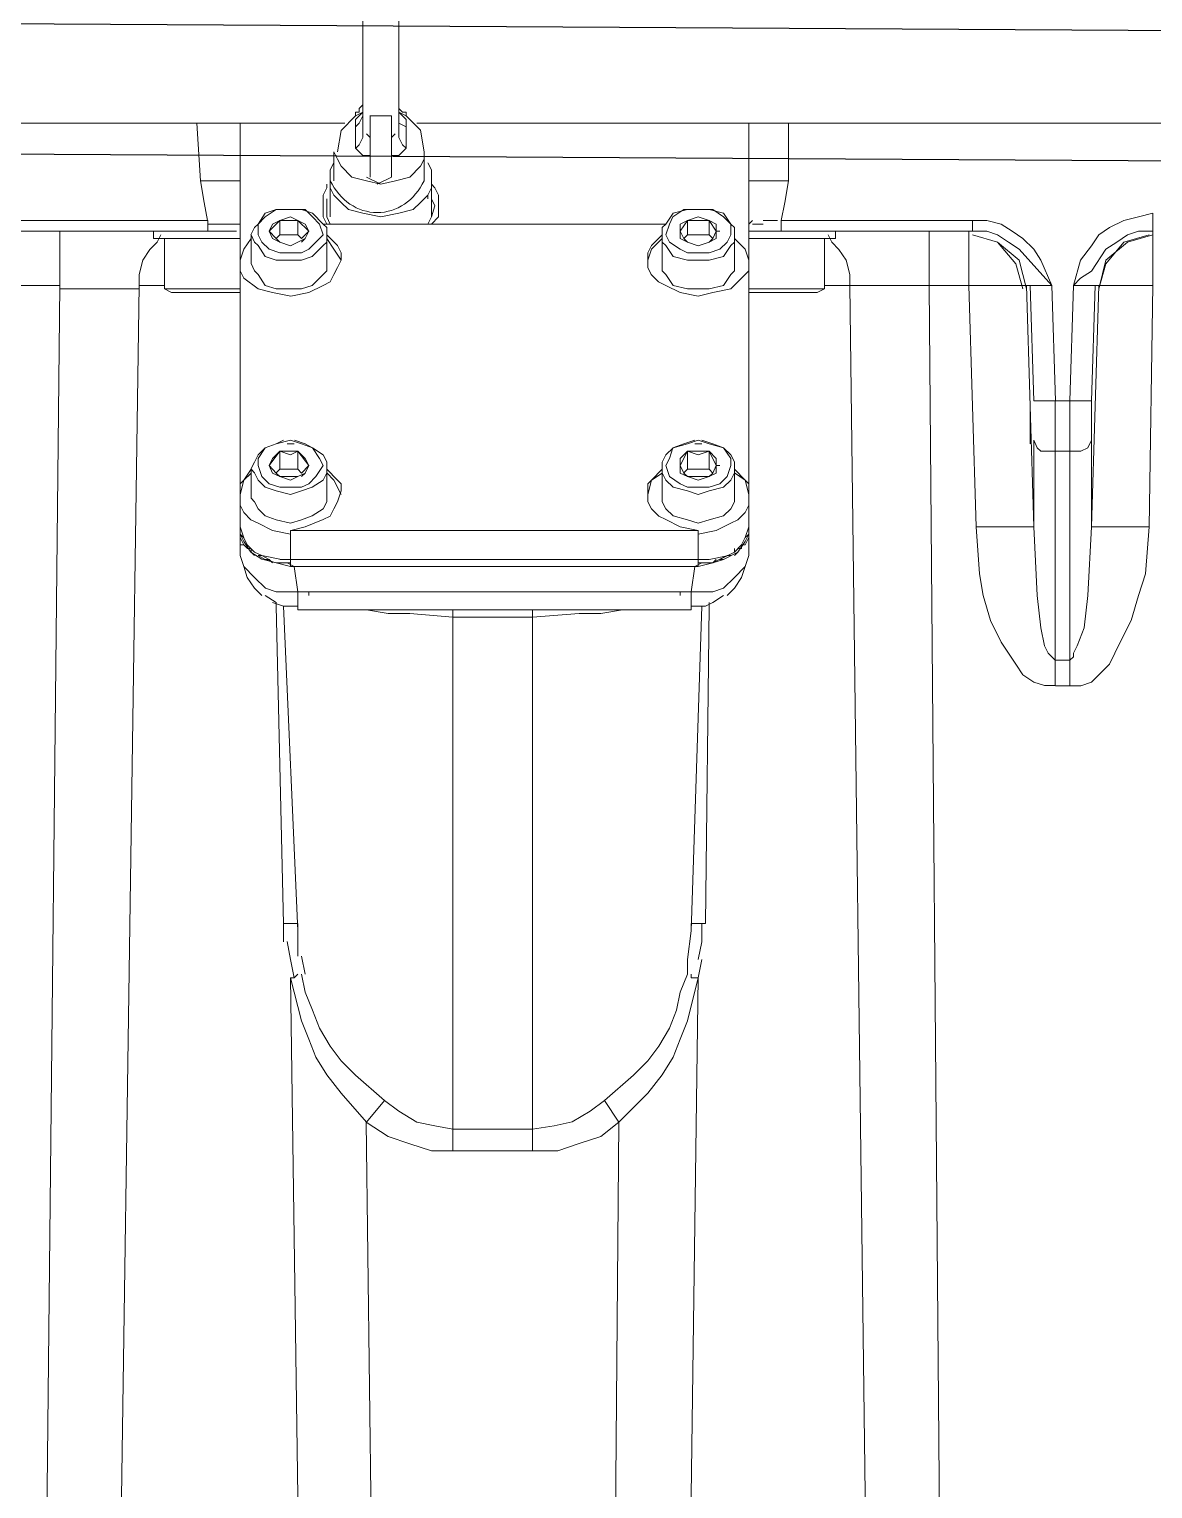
# Model space of a CAD drawing. Header units: inches. Extents: x 11 to 128, y 20 to 108.
# Drawn here: x 31.0419 to 31.2644, y 82.1195 to 82.4087 of the extents above; entities that cross this region are included whole.
import ezdxf

# ---------------------------------------------------------------- set-up
doc = ezdxf.new("R2010")
doc.units = ezdxf.units.IN
doc.header["$MEASUREMENT"] = 0
doc.layers.add('1', color=255, linetype='Continuous')
doc.layers.add('Dim', color=6, linetype='Continuous', lineweight=13)

# ---------------------------------------------------------------- blocks, each defined once
blk = doc.blocks.new('5')
at = {"layer": '1', "lineweight": 9}
for p, q in [((226.13024, -22.16889), (226.13024, -22.13714)), ((226.13659, -22.13714), (226.13659, -22.16889)), ((226.13024, -22.16191), (226.13024, -22.16254)), ((226.13024, -22.16254), (226.13024, -22.16317)), ((226.13659, -22.16254), (226.13659, -22.16191)), ((226.13659, -22.16317), (226.13659, -22.16254)), ((226.12897, -22.16507), (226.12643, -22.16764)), ((226.13024, -22.16445), (226.12897, -22.16506)), ((226.1296, -22.16446), (226.12897, -22.16446)), ((226.12897, -22.16446), (226.12897, -22.16507)), ((226.12897, -22.16572), (226.13024, -22.16446)), ((226.12897, -22.16507), (226.12897, -22.16507)), ((226.13024, -22.16317), (226.1296, -22.16381)), ((226.1296, -22.16381), (226.1296, -22.16446)), ((226.13024, -22.16507), (226.1296, -22.16638)), ((226.13024, -22.16445), (226.13024, -22.16445)), ((226.13024, -22.16445), (226.13024, -22.16445)), ((226.1315, -22.16507), (226.13342, -22.16507)), ((226.13151, -22.16507), (226.13151, -22.1759)), ((226.13342, -22.16507), (226.13532, -22.16507)), ((226.13532, -22.16507), (226.13532, -22.1759)), ((226.13659, -22.1638), (226.13659, -22.16317)), ((226.13724, -22.16446), (226.13659, -22.1638)), ((226.13659, -22.16445), (226.13659, -22.16445)), ((226.13659, -22.16445), (226.13659, -22.16445)), ((226.13659, -22.16445), (226.13787, -22.16572)), ((226.13659, -22.16445), (226.13659, -22.16445)), ((226.13659, -22.16446), (226.13786, -22.16507)), ((226.13659, -22.16507), (226.13659, -22.16638)), ((226.13786, -22.16446), (226.13724, -22.16446)), ((226.13786, -22.16507), (226.13786, -22.16446)), ((226.13786, -22.16507), (226.13786, -22.16507)), ((226.13787, -22.16508), (226.14041, -22.16763)), ((226.10103, -22.16637), (225.45897, -22.16637)), ((225.57644, -22.16637), (226.12707, -22.16637)), ((226.10167, -22.17651), (226.10103, -22.16637)), ((226.10801, -22.16637), (226.10864, -22.16637)), ((226.10864, -22.16637), (226.10864, -22.19048)), ((226.12643, -22.16764), (226.12579, -22.17141)), ((226.12897, -22.16701), (226.12897, -22.16572)), ((226.1296, -22.16638), (226.12897, -22.16701)), ((226.12897, -22.1708), (226.12897, -22.16701)), ((226.13659, -22.16638), (226.13787, -22.16701)), ((226.13786, -22.167), (226.13786, -22.1708)), ((226.13787, -22.16572), (226.13787, -22.167)), ((226.13977, -22.16637), (226.53352, -22.16637)), ((226.14041, -22.16763), (226.14104, -22.17142)), ((226.1982, -22.19049), (226.1982, -22.16637)), ((226.1982, -22.16637), (226.1982, -22.16637)), ((226.20519, -22.17651), (226.20519, -22.16637)), ((226.74309, -22.16637), (226.2052, -22.16637)), ((226.12897, -22.17081), (226.1296, -22.17017)), ((226.1296, -22.17017), (226.13024, -22.16889)), ((226.13024, -22.16889), (226.13024, -22.16889)), ((226.13087, -22.16825), (226.13152, -22.16888)), ((226.13532, -22.16889), (226.13596, -22.16825)), ((226.13659, -22.16889), (226.13659, -22.16889)), ((226.13659, -22.16889), (226.13724, -22.17017)), ((226.13724, -22.17017), (226.13786, -22.1708)), ((226.12579, -22.17271), (226.12516, -22.17142)), ((226.12516, -22.17142), (226.12516, -22.1765)), ((226.12643, -22.17397), (226.12579, -22.17271)), ((226.13024, -22.17208), (226.12897, -22.17079)), ((226.13151, -22.17208), (226.13024, -22.17208)), ((226.13659, -22.17209), (226.13532, -22.17209)), ((226.13786, -22.1708), (226.13659, -22.17209)), ((226.14104, -22.17271), (226.14041, -22.17397)), ((226.14104, -22.17142), (226.14104, -22.17651)), ((226.14104, -22.17142), (226.14104, -22.17271)), ((226.12516, -22.17335), (226.12451, -22.17461)), ((226.12451, -22.17461), (226.12451, -22.17651)), ((226.12833, -22.17589), (226.12643, -22.17397)), ((226.14041, -22.17397), (226.1385, -22.17589)), ((226.14167, -22.17334), (226.14232, -22.17461)), ((226.14232, -22.17461), (226.14232, -22.17651)), ((226.10863, -22.17651), (226.10167, -22.17651)), ((226.10167, -22.17651), (226.10231, -22.18034)), ((226.12326, -22.17906), (226.1239, -22.17778)), ((226.1239, -22.17778), (226.1239, -22.17714)), ((226.12451, -22.17651), (226.12451, -22.17777)), ((226.12451, -22.17777), (226.12516, -22.17906)), ((226.12452, -22.17651), (226.12452, -22.18287)), ((226.13087, -22.1765), (226.12833, -22.17589)), ((226.13087, -22.1759), (226.13342, -22.17714)), ((226.13341, -22.17713), (226.13087, -22.1765)), ((226.13278, -22.17714), (226.13532, -22.1759)), ((226.13597, -22.1765), (226.13341, -22.17713)), ((226.1385, -22.17589), (226.13597, -22.1765)), ((226.14167, -22.17906), (226.14231, -22.17777)), ((226.14231, -22.17777), (226.14231, -22.17651)), ((226.14232, -22.17651), (226.14232, -22.18287)), ((226.14232, -22.17714), (226.14294, -22.17777)), ((226.14294, -22.17777), (226.14359, -22.17906)), ((226.19821, -22.17651), (226.20519, -22.17651)), ((226.20456, -22.18034), (226.20519, -22.17651)), ((226.10231, -22.18034), (226.10292, -22.1835)), ((226.12326, -22.18096), (226.12326, -22.17906)), ((226.1239, -22.18095), (226.1239, -22.17969)), ((226.12516, -22.17906), (226.12643, -22.18034)), ((226.12643, -22.18034), (226.1277, -22.18159)), ((226.13913, -22.18159), (226.14042, -22.18034)), ((226.14042, -22.18034), (226.14167, -22.17906)), ((226.14168, -22.1797), (226.14168, -22.17906)), ((226.14232, -22.1797), (226.14294, -22.18096)), ((226.14359, -22.17906), (226.14359, -22.18096)), ((226.20392, -22.1835), (226.20456, -22.18034)), ((226.11308, -22.18223), (226.11183, -22.18415)), ((226.11308, -22.18287), (226.11183, -22.18415)), ((226.11499, -22.18158), (226.11308, -22.18223)), ((226.115, -22.18158), (226.11308, -22.18287)), ((226.11754, -22.18158), (226.11499, -22.18158)), ((226.11627, -22.18158), (226.115, -22.18158)), ((226.11564, -22.1835), (226.11754, -22.18287)), ((226.11753, -22.18158), (226.11691, -22.18158)), ((226.11818, -22.18158), (226.11753, -22.18158)), ((226.11944, -22.18159), (226.11754, -22.18159)), ((226.11754, -22.18287), (226.11881, -22.1835)), ((226.12008, -22.18158), (226.11819, -22.18158)), ((226.12136, -22.18224), (226.11944, -22.18159)), ((226.12136, -22.18287), (226.12008, -22.18158)), ((226.12326, -22.18414), (226.12136, -22.18224)), ((226.12261, -22.18415), (226.12136, -22.18287)), ((226.12326, -22.18286), (226.12326, -22.18096)), ((226.1239, -22.18414), (226.12326, -22.18286)), ((226.12389, -22.18286), (226.12389, -22.18096)), ((226.12452, -22.18414), (226.12389, -22.18286)), ((226.1277, -22.18159), (226.13024, -22.18224)), ((226.13024, -22.18224), (226.13341, -22.18287)), ((226.13341, -22.18287), (226.1366, -22.18224)), ((226.1366, -22.18224), (226.13913, -22.18159)), ((226.14231, -22.18287), (226.14169, -22.18413)), ((226.14294, -22.18095), (226.14231, -22.18287)), ((226.14359, -22.18286), (226.14232, -22.18414)), ((226.14359, -22.18096), (226.14359, -22.18286)), ((226.18486, -22.18223), (226.18359, -22.18415)), ((226.18485, -22.18287), (226.18422, -22.18415)), ((226.18678, -22.18158), (226.18485, -22.18287)), ((226.18738, -22.18158), (226.18486, -22.18223)), ((226.18868, -22.18158), (226.18678, -22.18158)), ((226.1893, -22.18158), (226.18738, -22.18158)), ((226.18739, -22.1835), (226.18931, -22.18287)), ((226.18929, -22.18158), (226.18868, -22.18158)), ((226.18994, -22.18158), (226.18929, -22.18158)), ((226.19122, -22.18159), (226.1893, -22.18159)), ((226.18931, -22.18287), (226.19123, -22.1835)), ((226.19185, -22.18158), (226.18993, -22.18158)), ((226.19374, -22.18224), (226.19122, -22.18159)), ((226.19375, -22.18287), (226.19185, -22.18158)), ((226.19502, -22.18414), (226.19374, -22.18224)), ((226.19502, -22.18415), (226.19375, -22.18287)), ((226.2668, -22.18287), (226.26424, -22.1835)), ((226.26933, -22.18224), (226.2668, -22.18287)), ((226.26933, -22.18541), (226.26933, -22.18225)), ((226.10801, -22.18541), (226.06863, -22.18541)), ((226.10293, -22.1835), (226.06864, -22.1835)), ((226.0769, -22.19494), (226.0769, -22.18541)), ((226.09341, -22.18541), (226.09276, -22.18541)), ((226.09341, -22.18541), (226.09341, -22.18667)), ((226.09341, -22.18541), (226.09341, -22.18541)), ((226.10548, -22.18414), (226.10292, -22.18414)), ((226.10293, -22.18541), (226.10293, -22.18351)), ((226.10801, -22.18414), (226.10549, -22.18414)), ((226.10864, -22.18414), (226.10801, -22.18414)), ((226.11118, -22.18476), (226.11055, -22.18603)), ((226.11183, -22.18415), (226.11118, -22.18476)), ((226.11183, -22.18415), (226.11183, -22.18603)), ((226.11373, -22.18541), (226.11565, -22.18351)), ((226.11436, -22.18414), (226.11373, -22.18541)), ((226.11373, -22.18541), (226.11373, -22.18541)), ((226.11373, -22.18541), (226.11373, -22.18541)), ((226.11436, -22.18667), (226.11373, -22.18541)), ((226.11373, -22.18541), (226.115, -22.18667)), ((226.11565, -22.18351), (226.11436, -22.18414)), ((226.11564, -22.1835), (226.11564, -22.1835)), ((226.11564, -22.1835), (226.11564, -22.18603)), ((226.11564, -22.1835), (226.11564, -22.1835)), ((226.11754, -22.1835), (226.11564, -22.1835)), ((226.11881, -22.1835), (226.11754, -22.1835)), ((226.11881, -22.1835), (226.12008, -22.18415)), ((226.12072, -22.18541), (226.11881, -22.18351)), ((226.11882, -22.1835), (226.11882, -22.1835)), ((226.11882, -22.1835), (226.11882, -22.1835)), ((226.11882, -22.1835), (226.11882, -22.18603)), ((226.12072, -22.18541), (226.11945, -22.18667)), ((226.12008, -22.18415), (226.12073, -22.18542)), ((226.12073, -22.18542), (226.12008, -22.18668)), ((226.12072, -22.18541), (226.12072, -22.18541)), ((226.12072, -22.18541), (226.12072, -22.18541)), ((226.12325, -22.18603), (226.12261, -22.18415)), ((226.12326, -22.18414), (226.18359, -22.18414)), ((226.1239, -22.18477), (226.12326, -22.18414)), ((226.1239, -22.18604), (226.1239, -22.18477)), ((226.18359, -22.18415), (226.18294, -22.18476)), ((226.18294, -22.18476), (226.18294, -22.18603)), ((226.18422, -22.18415), (226.18359, -22.18603)), ((226.18612, -22.18541), (226.18739, -22.18351)), ((226.18739, -22.18351), (226.18612, -22.18414)), ((226.18612, -22.18414), (226.18612, -22.18541)), ((226.18612, -22.18541), (226.18612, -22.18541)), ((226.18612, -22.18541), (226.18612, -22.18541)), ((226.18612, -22.18667), (226.18612, -22.18541)), ((226.18612, -22.18541), (226.18679, -22.18667)), ((226.18739, -22.1835), (226.18739, -22.1835)), ((226.18739, -22.1835), (226.18739, -22.1835)), ((226.18739, -22.1835), (226.18739, -22.18603)), ((226.18931, -22.1835), (226.18739, -22.1835)), ((226.19123, -22.1835), (226.18931, -22.1835)), ((226.19122, -22.1835), (226.19122, -22.1835)), ((226.19122, -22.1835), (226.19122, -22.1835)), ((226.19122, -22.1835), (226.19122, -22.18603)), ((226.19122, -22.18351), (226.19248, -22.18541)), ((226.19123, -22.1835), (226.19248, -22.18415)), ((226.19247, -22.18541), (226.19185, -22.18667)), ((226.19311, -22.18541), (226.19247, -22.18541)), ((226.19248, -22.18415), (226.19248, -22.18542)), ((226.19248, -22.18541), (226.19312, -22.18541)), ((226.19248, -22.18542), (226.19248, -22.18668)), ((226.19566, -22.18477), (226.19502, -22.18414)), ((226.19502, -22.18603), (226.19502, -22.18415)), ((226.19566, -22.18604), (226.19566, -22.18477)), ((226.19883, -22.1835), (226.1982, -22.18414)), ((226.1982, -22.18541), (226.23757, -22.18541)), ((226.20073, -22.18414), (226.19883, -22.18414)), ((226.20328, -22.1835), (226.20072, -22.1835)), ((226.20392, -22.1854), (226.20392, -22.1835)), ((226.20392, -22.1835), (226.23694, -22.1835)), ((226.21407, -22.18541), (226.21344, -22.18541)), ((226.21345, -22.18667), (226.21345, -22.18541)), ((226.21345, -22.18541), (226.21345, -22.18541)), ((226.22995, -22.18541), (226.22995, -22.19494)), ((226.23694, -22.1835), (226.23757, -22.1835)), ((226.23694, -22.18541), (226.23694, -22.19494)), ((226.24013, -22.1835), (226.23757, -22.1835)), ((226.23757, -22.1835), (226.23757, -22.1854)), ((226.23757, -22.18541), (226.24013, -22.18541)), ((226.24266, -22.18414), (226.24013, -22.1835)), ((226.24013, -22.18541), (226.24201, -22.18604)), ((226.24457, -22.1854), (226.24266, -22.18414)), ((226.24647, -22.18667), (226.24457, -22.1854)), ((226.2617, -22.18477), (226.2598, -22.18603)), ((226.26424, -22.1835), (226.2617, -22.18477)), ((226.2668, -22.18541), (226.26489, -22.18604)), ((226.26933, -22.18541), (226.2668, -22.18541)), ((226.26933, -22.19494), (226.26933, -22.18541)), ((226.09405, -22.18732), (226.09276, -22.18859)), ((226.09341, -22.18667), (226.10865, -22.18667)), ((226.09468, -22.18604), (226.09405, -22.18732)), ((226.09531, -22.19557), (226.09531, -22.18667)), ((226.09531, -22.18667), (226.09531, -22.19557)), ((226.10928, -22.18858), (226.11056, -22.18667)), ((226.11056, -22.19111), (226.11056, -22.18603)), ((226.11056, -22.18604), (226.11118, -22.18732)), ((226.11118, -22.18732), (226.11183, -22.18793)), ((226.11183, -22.18603), (226.11246, -22.18731)), ((226.11183, -22.18793), (226.11308, -22.18987)), ((226.11246, -22.18731), (226.11373, -22.18858)), ((226.11565, -22.18731), (226.11436, -22.18667)), ((226.11564, -22.18604), (226.11499, -22.18667)), ((226.115, -22.18667), (226.11565, -22.18731)), ((226.11564, -22.18731), (226.11564, -22.18731)), ((226.11564, -22.18731), (226.11564, -22.18731)), ((226.11754, -22.18795), (226.11564, -22.18731)), ((226.11564, -22.18731), (226.11754, -22.18795)), ((226.11882, -22.18604), (226.11565, -22.18604)), ((226.11881, -22.18731), (226.11754, -22.18795)), ((226.11754, -22.18795), (226.11881, -22.18731)), ((226.12008, -22.18668), (226.11881, -22.18731)), ((226.11945, -22.18667), (226.11882, -22.18604)), ((226.11882, -22.18731), (226.11882, -22.18731)), ((226.11882, -22.18731), (226.11882, -22.18731)), ((226.11945, -22.18731), (226.12009, -22.18668)), ((226.12073, -22.18858), (226.12198, -22.18731)), ((226.12135, -22.18987), (226.12327, -22.18793)), ((226.12198, -22.18731), (226.12325, -22.18603)), ((226.12327, -22.18793), (226.12389, -22.18732)), ((226.12389, -22.18732), (226.12389, -22.18603)), ((226.1239, -22.19111), (226.1239, -22.18603)), ((226.1258, -22.18793), (226.1239, -22.18604)), ((226.1239, -22.18667), (226.12516, -22.18858)), ((226.12642, -22.1892), (226.1258, -22.18793)), ((226.18042, -22.1892), (226.18105, -22.18793)), ((226.18105, -22.18793), (226.18294, -22.18603)), ((226.18295, -22.18667), (226.18105, -22.18857)), ((226.18295, -22.19111), (226.18295, -22.18603)), ((226.18295, -22.18604), (226.18295, -22.18732)), ((226.18295, -22.18732), (226.18359, -22.18793)), ((226.18359, -22.18603), (226.18422, -22.18731)), ((226.18359, -22.18793), (226.18486, -22.18987)), ((226.18422, -22.18731), (226.18612, -22.18858)), ((226.18739, -22.18731), (226.18612, -22.18667)), ((226.18678, -22.18667), (226.18739, -22.18731)), ((226.18739, -22.18604), (226.18679, -22.18667)), ((226.19122, -22.18604), (226.18738, -22.18604)), ((226.18739, -22.18731), (226.18739, -22.18731)), ((226.18739, -22.18731), (226.18739, -22.18731)), ((226.18931, -22.18795), (226.18739, -22.18731)), ((226.18739, -22.18731), (226.18931, -22.18795)), ((226.19123, -22.18731), (226.18931, -22.18795)), ((226.18931, -22.18795), (226.19123, -22.18731)), ((226.19185, -22.18667), (226.19122, -22.18604)), ((226.19122, -22.18731), (226.19184, -22.18668)), ((226.19122, -22.18731), (226.19122, -22.18731)), ((226.19122, -22.18731), (226.19122, -22.18731)), ((226.19248, -22.18668), (226.19123, -22.18731)), ((226.19312, -22.18858), (226.19439, -22.18731)), ((226.19376, -22.18987), (226.19503, -22.18793)), ((226.19439, -22.18731), (226.19502, -22.18603)), ((226.19503, -22.18793), (226.19566, -22.18732)), ((226.19566, -22.18603), (226.19566, -22.19111)), ((226.19566, -22.18732), (226.19566, -22.18603)), ((226.19566, -22.18667), (226.19756, -22.18857)), ((226.1982, -22.18667), (226.21346, -22.18667)), ((226.21153, -22.19557), (226.21153, -22.18667)), ((226.21153, -22.18667), (226.21153, -22.19557)), ((226.21216, -22.18604), (226.21281, -22.18732)), ((226.21281, -22.18732), (226.21408, -22.18859)), ((226.24201, -22.18731), (226.23757, -22.18604)), ((226.23757, -22.18604), (226.24201, -22.18731)), ((226.24201, -22.18604), (226.24391, -22.18731)), ((226.2452, -22.19112), (226.24201, -22.18731)), ((226.24201, -22.18731), (226.24582, -22.19049)), ((226.24391, -22.18731), (226.24582, -22.18857)), ((226.24837, -22.18858), (226.24647, -22.18667)), ((226.25853, -22.18795), (226.25663, -22.19048)), ((226.2598, -22.18603), (226.25853, -22.18795)), ((226.26297, -22.18731), (226.26107, -22.18857)), ((226.26424, -22.18732), (226.26107, -22.19112)), ((226.26489, -22.18732), (226.26107, -22.19048)), ((226.26489, -22.18604), (226.26297, -22.18731)), ((226.26868, -22.18604), (226.26424, -22.18732)), ((226.26933, -22.18604), (226.26489, -22.18732)), ((226.09151, -22.19048), (226.09086, -22.19303)), ((226.09276, -22.18859), (226.09151, -22.19048)), ((226.10864, -22.19048), (226.10928, -22.18858)), ((226.10864, -22.19048), (226.10864, -22.19111)), ((226.10864, -22.19048), (226.10864, -22.19048)), ((226.10864, -22.23682), (226.10864, -22.19049)), ((226.10865, -22.1924), (226.10865, -22.19048)), ((226.11308, -22.18987), (226.115, -22.19048)), ((226.11373, -22.18858), (226.11564, -22.18921)), ((226.115, -22.19048), (226.11754, -22.19048)), ((226.11564, -22.18921), (226.11754, -22.18921)), ((226.11754, -22.18921), (226.11944, -22.18921)), ((226.11754, -22.19048), (226.11945, -22.19048)), ((226.11944, -22.18921), (226.12073, -22.18858)), ((226.11945, -22.19048), (226.12135, -22.18987)), ((226.12516, -22.18858), (226.12643, -22.19048)), ((226.12643, -22.19048), (226.12578, -22.19177)), ((226.12642, -22.19048), (226.12642, -22.1892)), ((226.12643, -22.19048), (226.12643, -22.19048)), ((226.18105, -22.18857), (226.18042, -22.19049)), ((226.18042, -22.19048), (226.18042, -22.1892)), ((226.18042, -22.19048), (226.18042, -22.19048)), ((226.18042, -22.19177), (226.18042, -22.19048)), ((226.18486, -22.18987), (226.18739, -22.19048)), ((226.18612, -22.18858), (226.18739, -22.18921)), ((226.18739, -22.18921), (226.18931, -22.18921)), ((226.18739, -22.19048), (226.1893, -22.19048)), ((226.1893, -22.19048), (226.19122, -22.19048)), ((226.18931, -22.18921), (226.19122, -22.18921)), ((226.19122, -22.18921), (226.19312, -22.18858)), ((226.19122, -22.19048), (226.19376, -22.18987)), ((226.19756, -22.18857), (226.1982, -22.19049)), ((226.1982, -22.19048), (226.1982, -22.19048)), ((226.1982, -22.19111), (226.1982, -22.19048)), ((226.1982, -22.19048), (226.1982, -22.1924)), ((226.1982, -22.23682), (226.1982, -22.19049)), ((226.21408, -22.18859), (226.21535, -22.19048)), ((226.21535, -22.19048), (226.21599, -22.19303)), ((226.24582, -22.18857), (226.25155, -22.19494)), ((226.24582, -22.19049), (226.24709, -22.19557)), ((226.24964, -22.19048), (226.24837, -22.18858)), ((226.25155, -22.19493), (226.24964, -22.19048)), ((226.25663, -22.19048), (226.25534, -22.19495)), ((226.26107, -22.18857), (226.25853, -22.19241)), ((226.26107, -22.19048), (226.2598, -22.19556)), ((226.09086, -22.19303), (226.09086, -22.19493)), ((226.10927, -22.19367), (226.10865, -22.1924)), ((226.11118, -22.1924), (226.11056, -22.19111)), ((226.11183, -22.19303), (226.11118, -22.1924)), ((226.11308, -22.19495), (226.11183, -22.19303)), ((226.12325, -22.19303), (226.12135, -22.19495)), ((226.1239, -22.1924), (226.12325, -22.19303)), ((226.1239, -22.19111), (226.1239, -22.1924)), ((226.12516, -22.19303), (226.12451, -22.1943)), ((226.12578, -22.19177), (226.12516, -22.19303)), ((226.18104, -22.19303), (226.18042, -22.19177)), ((226.18233, -22.1943), (226.18104, -22.19303)), ((226.18295, -22.1924), (226.18295, -22.19111)), ((226.18359, -22.19303), (226.18295, -22.1924)), ((226.18486, -22.19495), (226.18359, -22.19303)), ((226.19502, -22.19303), (226.19374, -22.19495)), ((226.19566, -22.1924), (226.19502, -22.19303)), ((226.19566, -22.19111), (226.19566, -22.1924)), ((226.1982, -22.1924), (226.19693, -22.19367)), ((226.21599, -22.19303), (226.21599, -22.19493)), ((226.24647, -22.19557), (226.2452, -22.19112)), ((226.25853, -22.19241), (226.25663, -22.19367)), ((226.26107, -22.19112), (226.2598, -22.19556)), ((226.06928, -22.19494), (226.07691, -22.19494)), ((226.07372, -22.49781), (226.07689, -22.19493)), ((226.09086, -22.19557), (226.07689, -22.19557)), ((226.08642, -22.49782), (226.09086, -22.19493)), ((226.09531, -22.19494), (226.09087, -22.19494)), ((226.10864, -22.19557), (226.0953, -22.19557)), ((226.09658, -22.19619), (226.09531, -22.19556)), ((226.11183, -22.19556), (226.10927, -22.19367)), ((226.11436, -22.19619), (226.11183, -22.19556)), ((226.115, -22.19556), (226.11308, -22.19495)), ((226.11754, -22.19556), (226.115, -22.19556)), ((226.11944, -22.19556), (226.11754, -22.19556)), ((226.12135, -22.19495), (226.11944, -22.19556)), ((226.12326, -22.19493), (226.12072, -22.19619)), ((226.12451, -22.1943), (226.12326, -22.19493)), ((226.1836, -22.19493), (226.18233, -22.1943)), ((226.18613, -22.19619), (226.1836, -22.19493)), ((226.18739, -22.19556), (226.18486, -22.19495)), ((226.1893, -22.19556), (226.18739, -22.19556)), ((226.19122, -22.19556), (226.1893, -22.19556)), ((226.19374, -22.19495), (226.19122, -22.19556)), ((226.19503, -22.19556), (226.19184, -22.19619)), ((226.19693, -22.19367), (226.19503, -22.19556)), ((226.21153, -22.19557), (226.19819, -22.19557)), ((226.21154, -22.19556), (226.21026, -22.19619)), ((226.21599, -22.19494), (226.21153, -22.19494)), ((226.22995, -22.19494), (226.21598, -22.19494)), ((226.2198, -22.49782), (226.21599, -22.19494)), ((226.23249, -22.49782), (226.22995, -22.19494)), ((226.23694, -22.19494), (226.22996, -22.19494)), ((226.2471, -22.19494), (226.23694, -22.19494)), ((226.23822, -22.23746), (226.23695, -22.19494)), ((226.24773, -22.19494), (226.2471, -22.19494)), ((226.24837, -22.23746), (226.2471, -22.19494)), ((226.24837, -22.21526), (226.24773, -22.19494)), ((226.24773, -22.19494), (226.24773, -22.19494)), ((226.24773, -22.19494), (226.24837, -22.19494)), ((226.24837, -22.19494), (226.24964, -22.19494)), ((226.24964, -22.19494), (226.25156, -22.19494)), ((226.25155, -22.19494), (226.25218, -22.21526)), ((226.25535, -22.19494), (226.25472, -22.21526)), ((226.25663, -22.19367), (226.25534, -22.19494)), ((226.25535, -22.19494), (226.25726, -22.19494)), ((226.25726, -22.19494), (226.25791, -22.19494)), ((226.25791, -22.19494), (226.25853, -22.19494)), ((226.25853, -22.23746), (226.2598, -22.19494)), ((226.25853, -22.21526), (226.25916, -22.19494)), ((226.25853, -22.19494), (226.25916, -22.19494)), ((226.2598, -22.19494), (226.25916, -22.19494)), ((226.2598, -22.19494), (226.26933, -22.19494)), ((226.26933, -22.19494), (226.26868, -22.23746)), ((226.10864, -22.19619), (226.09659, -22.19619)), ((226.11755, -22.19683), (226.11436, -22.19619)), ((226.12072, -22.19619), (226.11755, -22.19683)), ((226.1893, -22.19683), (226.18613, -22.19619)), ((226.19184, -22.19619), (226.1893, -22.19683)), ((226.21026, -22.19619), (226.19819, -22.19619)), ((226.24773, -22.22284), (226.24773, -22.21526)), ((226.25217, -22.21526), (226.24838, -22.21526)), ((226.25217, -22.22478), (226.25217, -22.21525)), ((226.25472, -22.21526), (226.25218, -22.21526)), ((226.25853, -22.21526), (226.25472, -22.21526)), ((226.25472, -22.21526), (226.25472, -22.22479)), ((226.25853, -22.22285), (226.25853, -22.21526)), ((226.11308, -22.22351), (226.11183, -22.22478)), ((226.11308, -22.22351), (226.11183, -22.22539)), ((226.11499, -22.22284), (226.11308, -22.22351)), ((226.115, -22.22284), (226.11308, -22.22351)), ((226.11373, -22.22667), (226.11565, -22.22414)), ((226.11565, -22.22414), (226.11436, -22.22539)), ((226.11754, -22.22221), (226.11499, -22.22284)), ((226.11627, -22.22221), (226.115, -22.22284)), ((226.11564, -22.22414), (226.11564, -22.22414)), ((226.11564, -22.22414), (226.11564, -22.22728)), ((226.11564, -22.22414), (226.11564, -22.22414)), ((226.11564, -22.22414), (226.11754, -22.22414)), ((226.11754, -22.22477), (226.11564, -22.22414)), ((226.11753, -22.22284), (226.11691, -22.22284)), ((226.11818, -22.22284), (226.11753, -22.22284)), ((226.11944, -22.22284), (226.11754, -22.22221)), ((226.11754, -22.22414), (226.11881, -22.22414)), ((226.11881, -22.22414), (226.11754, -22.22477)), ((226.12008, -22.22284), (226.11819, -22.22221)), ((226.11881, -22.22414), (226.12008, -22.22541)), ((226.12072, -22.22667), (226.11881, -22.22414)), ((226.11882, -22.22414), (226.11882, -22.22414)), ((226.11882, -22.22414), (226.11882, -22.22414)), ((226.11882, -22.22414), (226.11882, -22.22728)), ((226.12136, -22.22352), (226.11944, -22.22284)), ((226.12136, -22.22351), (226.12008, -22.22284)), ((226.12261, -22.22539), (226.12136, -22.22351)), ((226.12326, -22.22478), (226.12136, -22.22352)), ((226.18486, -22.22351), (226.18359, -22.22478)), ((226.18485, -22.22351), (226.18422, -22.22539)), ((226.18678, -22.22284), (226.18485, -22.22351)), ((226.18738, -22.22284), (226.18486, -22.22351)), ((226.18612, -22.22667), (226.18739, -22.22414)), ((226.18739, -22.22414), (226.18612, -22.22539)), ((226.18868, -22.22221), (226.18678, -22.22284)), ((226.1893, -22.22221), (226.18738, -22.22284)), ((226.18739, -22.22414), (226.18739, -22.22414)), ((226.18739, -22.22414), (226.18739, -22.22728)), ((226.18739, -22.22414), (226.18739, -22.22414)), ((226.18739, -22.22414), (226.18931, -22.22414)), ((226.18931, -22.22477), (226.18739, -22.22414)), ((226.18929, -22.22284), (226.18868, -22.22284)), ((226.18994, -22.22284), (226.18929, -22.22284)), ((226.19122, -22.22284), (226.1893, -22.22221)), ((226.18931, -22.22414), (226.19123, -22.22414)), ((226.19123, -22.22414), (226.18931, -22.22477)), ((226.19185, -22.22284), (226.18993, -22.22221)), ((226.19374, -22.22352), (226.19122, -22.22284)), ((226.19122, -22.22414), (226.19122, -22.22414)), ((226.19122, -22.22414), (226.19122, -22.22414)), ((226.19122, -22.22414), (226.19122, -22.22728)), ((226.19122, -22.22414), (226.19248, -22.22667)), ((226.19123, -22.22414), (226.19248, -22.22541)), ((226.19375, -22.22351), (226.19185, -22.22284)), ((226.19502, -22.22478), (226.19374, -22.22352)), ((226.19502, -22.22539), (226.19375, -22.22351)), ((226.24837, -22.22221), (226.24837, -22.23747)), ((226.249, -22.22353), (226.24838, -22.2222)), ((226.24963, -22.22414), (226.249, -22.22353)), ((226.25217, -22.22414), (226.24963, -22.22414)), ((226.25217, -22.26542), (226.25217, -22.22414)), ((226.25218, -22.22414), (226.25472, -22.22414)), ((226.25472, -22.22414), (226.25472, -22.26542)), ((226.25472, -22.22414), (226.25664, -22.22414)), ((226.25664, -22.22414), (226.25791, -22.22353)), ((226.25791, -22.22353), (226.25853, -22.2222)), ((226.25853, -22.23746), (226.25853, -22.2222)), ((226.11118, -22.22604), (226.11055, -22.22729)), ((226.11183, -22.22478), (226.11118, -22.22604)), ((226.11183, -22.22539), (226.11183, -22.22667)), ((226.11183, -22.22667), (226.11246, -22.22859)), ((226.11436, -22.22539), (226.11373, -22.22667)), ((226.11373, -22.22667), (226.11373, -22.22667)), ((226.11373, -22.22667), (226.11373, -22.22667)), ((226.11436, -22.22798), (226.11373, -22.22667)), ((226.11373, -22.22667), (226.115, -22.22798)), ((226.12072, -22.22666), (226.11945, -22.22797)), ((226.12008, -22.22541), (226.12073, -22.22667)), ((226.12073, -22.22667), (226.12008, -22.22798)), ((226.12072, -22.22667), (226.12072, -22.22667)), ((226.12072, -22.22667), (226.12072, -22.22667)), ((226.12198, -22.22859), (226.12325, -22.22667)), ((226.12325, -22.22667), (226.12261, -22.22539)), ((226.1239, -22.22603), (226.12326, -22.22478)), ((226.1239, -22.22729), (226.1239, -22.22603)), ((226.18359, -22.22478), (226.18294, -22.22604)), ((226.18294, -22.22604), (226.18294, -22.22729)), ((226.18422, -22.22539), (226.18359, -22.22667)), ((226.18359, -22.22667), (226.18422, -22.22859)), ((226.18612, -22.22539), (226.18612, -22.22667)), ((226.18612, -22.22667), (226.18612, -22.22667)), ((226.18612, -22.22667), (226.18612, -22.22667)), ((226.18612, -22.22798), (226.18612, -22.22667)), ((226.18612, -22.22667), (226.18679, -22.22798)), ((226.19247, -22.22666), (226.19185, -22.22797)), ((226.19311, -22.22667), (226.19247, -22.22667)), ((226.19248, -22.22541), (226.19248, -22.22667)), ((226.19248, -22.22667), (226.19312, -22.22667)), ((226.19248, -22.22667), (226.19248, -22.22798)), ((226.19439, -22.22859), (226.19502, -22.22667)), ((226.19566, -22.22603), (226.19502, -22.22478)), ((226.19502, -22.22667), (226.19502, -22.22539)), ((226.19566, -22.22729), (226.19566, -22.22603)), ((226.10864, -22.22986), (226.10928, -22.22922)), ((226.10928, -22.22924), (226.10864, -22.23174)), ((226.10928, -22.22922), (226.11056, -22.22728)), ((226.11056, -22.22797), (226.10928, -22.22924)), ((226.11056, -22.2324), (226.11056, -22.22729)), ((226.11056, -22.22729), (226.11118, -22.22796)), ((226.11118, -22.22796), (226.11183, -22.22923)), ((226.11183, -22.22923), (226.11308, -22.23047)), ((226.11246, -22.22859), (226.11373, -22.22986)), ((226.11565, -22.22859), (226.11436, -22.22798)), ((226.11564, -22.22729), (226.11499, -22.22796)), ((226.115, -22.22797), (226.11565, -22.22858)), ((226.11564, -22.22859), (226.11564, -22.22859)), ((226.11564, -22.22859), (226.11564, -22.22859)), ((226.11754, -22.22922), (226.11564, -22.22859)), ((226.11564, -22.22859), (226.11754, -22.22859)), ((226.11882, -22.22729), (226.11565, -22.22729)), ((226.11881, -22.22859), (226.11754, -22.22922)), ((226.11754, -22.22859), (226.11881, -22.22859)), ((226.12008, -22.22798), (226.11881, -22.22859)), ((226.11945, -22.22797), (226.11882, -22.2273)), ((226.11882, -22.22859), (226.11882, -22.22859)), ((226.11882, -22.22859), (226.11882, -22.22859)), ((226.11945, -22.22859), (226.12009, -22.22798)), ((226.12073, -22.22986), (226.12198, -22.22859)), ((226.12135, -22.23047), (226.12327, -22.22923)), ((226.12327, -22.22923), (226.12389, -22.22796)), ((226.12389, -22.22796), (226.12389, -22.22729)), ((226.1239, -22.2324), (226.1239, -22.22729)), ((226.1258, -22.22923), (226.1239, -22.22729)), ((226.12516, -22.22923), (226.1239, -22.22796)), ((226.12643, -22.23174), (226.12516, -22.22923)), ((226.12642, -22.22986), (226.1258, -22.22923)), ((226.18042, -22.22986), (226.18105, -22.22922)), ((226.18105, -22.22924), (226.18042, -22.23174)), ((226.18105, -22.22922), (226.18294, -22.22728)), ((226.18295, -22.22797), (226.18105, -22.22924)), ((226.18295, -22.2324), (226.18295, -22.22729)), ((226.18295, -22.22729), (226.18295, -22.22796)), ((226.18295, -22.22796), (226.18359, -22.22923)), ((226.18359, -22.22923), (226.18486, -22.23047)), ((226.18422, -22.22859), (226.18612, -22.22986)), ((226.18739, -22.22859), (226.18612, -22.22798)), ((226.18678, -22.22797), (226.18739, -22.22858)), ((226.18739, -22.22729), (226.18679, -22.22796)), ((226.19122, -22.22729), (226.18738, -22.22729)), ((226.18739, -22.22859), (226.18739, -22.22859)), ((226.18739, -22.22859), (226.18739, -22.22859)), ((226.18931, -22.22922), (226.18739, -22.22859)), ((226.18739, -22.22859), (226.18931, -22.22859)), ((226.19123, -22.22859), (226.18931, -22.22922)), ((226.18931, -22.22859), (226.19123, -22.22859)), ((226.19185, -22.22797), (226.19122, -22.2273)), ((226.19122, -22.22859), (226.19184, -22.22798)), ((226.19122, -22.22859), (226.19122, -22.22859)), ((226.19122, -22.22859), (226.19122, -22.22859)), ((226.19248, -22.22798), (226.19123, -22.22859)), ((226.19312, -22.22986), (226.19439, -22.22859)), ((226.19376, -22.23047), (226.19503, -22.22923)), ((226.19503, -22.22923), (226.19566, -22.22796)), ((226.19566, -22.22729), (226.19566, -22.2324)), ((226.19756, -22.22923), (226.19566, -22.22729)), ((226.19566, -22.22796), (226.19566, -22.22729)), ((226.19755, -22.22923), (226.19566, -22.22796)), ((226.1982, -22.23174), (226.19755, -22.22923)), ((226.1982, -22.22986), (226.19756, -22.22923)), ((226.10864, -22.23112), (226.10864, -22.22986)), ((226.10864, -22.23174), (226.10864, -22.23239)), ((226.11308, -22.23047), (226.115, -22.23113)), ((226.11373, -22.22986), (226.11564, -22.23049)), ((226.115, -22.23113), (226.11754, -22.23174)), ((226.11564, -22.23049), (226.11754, -22.23049)), ((226.11754, -22.23049), (226.11944, -22.23049)), ((226.11754, -22.23174), (226.11945, -22.23113)), ((226.11944, -22.23049), (226.12073, -22.22986)), ((226.11945, -22.23113), (226.12135, -22.23047)), ((226.12643, -22.23112), (226.12578, -22.23304)), ((226.12642, -22.23113), (226.12642, -22.22986)), ((226.12643, -22.23174), (226.12643, -22.23174)), ((226.18042, -22.23112), (226.18042, -22.22986)), ((226.18042, -22.23304), (226.18042, -22.23112)), ((226.18042, -22.23174), (226.18042, -22.23174)), ((226.18486, -22.23047), (226.18739, -22.23113)), ((226.18612, -22.22986), (226.18739, -22.23049)), ((226.18739, -22.23049), (226.18931, -22.23049)), ((226.18739, -22.23113), (226.1893, -22.23174)), ((226.1893, -22.23174), (226.19122, -22.23113)), ((226.18931, -22.23049), (226.19122, -22.23049)), ((226.19122, -22.23049), (226.19312, -22.22986)), ((226.19122, -22.23113), (226.19376, -22.23047)), ((226.1982, -22.23113), (226.1982, -22.22986)), ((226.1982, -22.23174), (226.1982, -22.2324)), ((226.10864, -22.23366), (226.10864, -22.23239)), ((226.10928, -22.23492), (226.10864, -22.23366)), ((226.11118, -22.23303), (226.11056, -22.2324)), ((226.11183, -22.23429), (226.11118, -22.23303)), ((226.11308, -22.23554), (226.11183, -22.23429)), ((226.12325, -22.23429), (226.12135, -22.23554)), ((226.1239, -22.23303), (226.12325, -22.23429)), ((226.1239, -22.2324), (226.1239, -22.23303)), ((226.12516, -22.23428), (226.12451, -22.23555)), ((226.12578, -22.23304), (226.12516, -22.23428)), ((226.18105, -22.23428), (226.18042, -22.23304)), ((226.18234, -22.23555), (226.18105, -22.23428)), ((226.18295, -22.23303), (226.18295, -22.2324)), ((226.18359, -22.23429), (226.18295, -22.23303)), ((226.18486, -22.23554), (226.18359, -22.23429)), ((226.19502, -22.23429), (226.19374, -22.23554)), ((226.19566, -22.23303), (226.19502, -22.23429)), ((226.19566, -22.2324), (226.19566, -22.23303)), ((226.1982, -22.23366), (226.19755, -22.23493)), ((226.1982, -22.2324), (226.1982, -22.23682)), ((226.1982, -22.2324), (226.1982, -22.23366)), ((226.10864, -22.23746), (226.10864, -22.23682)), ((226.11055, -22.23619), (226.10928, -22.23492)), ((226.11183, -22.23682), (226.11055, -22.23619)), ((226.11437, -22.2381), (226.11183, -22.23682)), ((226.115, -22.23619), (226.11308, -22.23554)), ((226.11754, -22.23682), (226.115, -22.23619)), ((226.11944, -22.23619), (226.11754, -22.23682)), ((226.12135, -22.23554), (226.11944, -22.23619)), ((226.12326, -22.23618), (226.12009, -22.23747)), ((226.12451, -22.23555), (226.12326, -22.23618)), ((226.18359, -22.23618), (226.18234, -22.23555)), ((226.18613, -22.23747), (226.18359, -22.23618)), ((226.18739, -22.23619), (226.18486, -22.23554)), ((226.1893, -22.23682), (226.18739, -22.23619)), ((226.19122, -22.23619), (226.1893, -22.23682)), ((226.19374, -22.23554), (226.19122, -22.23619)), ((226.19503, -22.23682), (226.19247, -22.23811)), ((226.19628, -22.23619), (226.19503, -22.23682)), ((226.19755, -22.23493), (226.19628, -22.23619)), ((226.1982, -22.23683), (226.1982, -22.23746)), ((226.10864, -22.23746), (226.10864, -22.23809)), ((226.10864, -22.23809), (226.10864, -22.23746)), ((226.10864, -22.23746), (226.10928, -22.23936)), ((226.10864, -22.24252), (226.10864, -22.2381)), ((226.10864, -22.2381), (226.10864, -22.23871)), ((226.10864, -22.23872), (226.10864, -22.2381)), ((226.10864, -22.2381), (226.10864, -22.23872)), ((226.10864, -22.23871), (226.10928, -22.23936)), ((226.10928, -22.24001), (226.10864, -22.23873)), ((226.10927, -22.24064), (226.10865, -22.23935)), ((226.10928, -22.23936), (226.10991, -22.24062)), ((226.11754, -22.23872), (226.11437, -22.2381)), ((226.1893, -22.2381), (226.11753, -22.2381)), ((226.11754, -22.2381), (226.11754, -22.23871)), ((226.11754, -22.23871), (226.11754, -22.24444)), ((226.12009, -22.23747), (226.11755, -22.2381)), ((226.1893, -22.2381), (226.18613, -22.23747)), ((226.1893, -22.23871), (226.1893, -22.2381)), ((226.19247, -22.23811), (226.1893, -22.23872)), ((226.1893, -22.24444), (226.1893, -22.23871)), ((226.19756, -22.23935), (226.19693, -22.24063)), ((226.1982, -22.23872), (226.19755, -22.24002)), ((226.1982, -22.23935), (226.19755, -22.24064)), ((226.1982, -22.23747), (226.19756, -22.23935)), ((226.19756, -22.23935), (226.1982, -22.23872)), ((226.1982, -22.23746), (226.1982, -22.23809)), ((226.1982, -22.23809), (226.1982, -22.23746)), ((226.1982, -22.23746), (226.1982, -22.23809)), ((226.1982, -22.23872), (226.1982, -22.23809)), ((226.1982, -22.24252), (226.1982, -22.2381)), ((226.1982, -22.2381), (226.1982, -22.23871)), ((226.1982, -22.23871), (226.1982, -22.2381)), ((226.23884, -22.24572), (226.23822, -22.23746)), ((226.23822, -22.23746), (226.24837, -22.23746)), ((226.24837, -22.23746), (226.249, -22.24954)), ((226.25853, -22.23747), (226.25791, -22.24954)), ((226.26868, -22.23746), (226.25853, -22.23746)), ((226.26806, -22.24571), (226.26869, -22.23746)), ((226.10864, -22.24063), (226.10928, -22.24063)), ((226.10992, -22.24127), (226.10927, -22.24064)), ((226.11055, -22.24189), (226.10928, -22.24001)), ((226.10991, -22.24062), (226.11118, -22.24189)), ((226.10992, -22.24063), (226.10992, -22.24126)), ((226.10992, -22.24126), (226.11056, -22.24126)), ((226.11245, -22.24317), (226.11055, -22.24189)), ((226.11056, -22.24126), (226.11056, -22.2419)), ((226.11056, -22.24189), (226.11118, -22.24252)), ((226.11118, -22.24189), (226.11245, -22.24252)), ((226.19628, -22.24188), (226.19376, -22.24318)), ((226.19566, -22.24188), (226.19439, -22.24253)), ((226.19693, -22.24063), (226.19566, -22.24188)), ((226.19566, -22.24189), (226.19566, -22.24127)), ((226.19566, -22.24252), (226.19629, -22.24189)), ((226.19755, -22.24002), (226.19628, -22.24188)), ((226.19628, -22.24126), (226.19693, -22.24063)), ((226.19629, -22.24127), (226.19694, -22.24127)), ((226.19693, -22.24063), (226.19756, -22.24063)), ((226.19694, -22.24127), (226.19694, -22.24064)), ((226.10928, -22.24444), (226.10864, -22.24252)), ((226.10865, -22.24252), (226.10927, -22.24444)), ((226.10927, -22.24444), (226.11119, -22.24636)), ((226.10991, -22.24636), (226.10928, -22.24444)), ((226.11308, -22.24318), (226.11183, -22.24252)), ((226.11183, -22.24252), (226.11245, -22.24252)), ((226.11245, -22.24252), (226.11564, -22.24317)), ((226.11499, -22.24381), (226.11245, -22.24317)), ((226.11246, -22.24252), (226.11373, -22.24318)), ((226.11308, -22.24318), (226.11373, -22.24318)), ((226.11499, -22.24381), (226.11308, -22.24318)), ((226.11373, -22.24318), (226.11436, -22.24379)), ((226.11691, -22.24381), (226.11499, -22.24381)), ((226.11754, -22.24444), (226.11499, -22.24381)), ((226.115, -22.2438), (226.11565, -22.2438)), ((226.11564, -22.24318), (226.11754, -22.24318)), ((226.11565, -22.2438), (226.11754, -22.2438)), ((226.11818, -22.24444), (226.11691, -22.24381)), ((226.1893, -22.24318), (226.11753, -22.24318)), ((226.11754, -22.24444), (226.11754, -22.24318)), ((226.11754, -22.24444), (226.18931, -22.24444)), ((226.18931, -22.24444), (226.11754, -22.24444)), ((226.11882, -22.24889), (226.11817, -22.24444)), ((226.11818, -22.24444), (226.18868, -22.24444)), ((226.18868, -22.24444), (226.18803, -22.24889)), ((226.18868, -22.24444), (226.18993, -22.24381)), ((226.19122, -22.24318), (226.1893, -22.24318)), ((226.1893, -22.24318), (226.1893, -22.24444)), ((226.1893, -22.2438), (226.19122, -22.2438)), ((226.19184, -22.2438), (226.1893, -22.24443)), ((226.18993, -22.24381), (226.19185, -22.24381)), ((226.19439, -22.24253), (226.19122, -22.24318)), ((226.19122, -22.2438), (226.19184, -22.2438)), ((226.19376, -22.24318), (226.19184, -22.2438)), ((226.19184, -22.2438), (226.19247, -22.24319)), ((226.19185, -22.24381), (226.19312, -22.24317)), ((226.19439, -22.24253), (226.19311, -22.24318)), ((226.19311, -22.24318), (226.19376, -22.24318)), ((226.19312, -22.24317), (226.19439, -22.24252)), ((226.19438, -22.24252), (226.19503, -22.24252)), ((226.19755, -22.24444), (226.19566, -22.24636)), ((226.19693, -22.24636), (226.19755, -22.24444)), ((226.19755, -22.24444), (226.1982, -22.24252)), ((226.1982, -22.24252), (226.19755, -22.24444)), ((226.11118, -22.24824), (226.10991, -22.24636)), ((226.11119, -22.24636), (226.11309, -22.24825)), ((226.19566, -22.24636), (226.19376, -22.24824)), ((226.19566, -22.24824), (226.19693, -22.24636)), ((226.23947, -22.24954), (226.23884, -22.24572)), ((226.26681, -22.24954), (226.26806, -22.24571)), ((226.11245, -22.24954), (226.11118, -22.24824)), ((226.11308, -22.24954), (226.115, -22.25079)), ((226.11309, -22.24825), (226.115, -22.24889)), ((226.115, -22.24889), (226.11882, -22.24889)), ((226.18803, -22.24889), (226.11882, -22.24889)), ((226.11882, -22.25208), (226.11882, -22.24889)), ((226.12072, -22.24954), (226.12072, -22.24889)), ((226.18612, -22.24889), (226.18612, -22.24954)), ((226.18803, -22.24889), (226.18803, -22.25208)), ((226.19184, -22.24889), (226.18803, -22.24889)), ((226.19376, -22.24824), (226.19184, -22.24889)), ((226.19185, -22.25078), (226.19376, -22.24954)), ((226.19438, -22.24954), (226.19566, -22.24824)), ((226.24074, -22.25395), (226.23947, -22.24954)), ((226.249, -22.24954), (226.24963, -22.25525)), ((226.25791, -22.24954), (226.25726, -22.25524)), ((226.2655, -22.25395), (226.26681, -22.24954)), ((226.11436, -22.25078), (226.11628, -22.25141)), ((226.115, -22.25078), (226.115, -22.25141)), ((226.115, -22.25141), (226.11627, -22.30732)), ((226.11882, -22.30859), (226.11627, -22.25143)), ((226.11628, -22.25141), (226.11818, -22.25141)), ((226.11818, -22.25142), (226.11882, -22.25142)), ((226.18803, -22.25208), (226.11882, -22.25208)), ((226.13469, -22.25272), (226.13087, -22.25207)), ((226.14611, -22.25208), (226.14611, -22.3435)), ((226.16009, -22.25333), (226.16009, -22.25207)), ((226.17597, -22.25208), (226.17215, -22.25271)), ((226.18995, -22.25142), (226.18803, -22.30859)), ((226.18803, -22.25142), (226.18868, -22.25142)), ((226.18868, -22.25141), (226.19058, -22.25141)), ((226.19058, -22.25141), (226.19185, -22.25078)), ((226.19058, -22.30731), (226.19122, -22.25143)), ((226.19122, -22.25143), (226.19122, -22.25077)), ((226.1385, -22.25272), (226.13469, -22.25272)), ((226.14611, -22.25333), (226.1385, -22.25272)), ((226.16009, -22.25333), (226.14611, -22.25333)), ((226.16009, -22.34349), (226.16009, -22.25333)), ((226.16834, -22.25271), (226.1601, -22.25334)), ((226.17215, -22.25271), (226.16834, -22.25271)), ((226.24266, -22.25778), (226.24074, -22.25395)), ((226.2636, -22.25778), (226.2655, -22.25395)), ((226.24963, -22.25525), (226.25027, -22.25842)), ((226.25726, -22.25524), (226.25599, -22.25842)), ((226.2452, -22.26162), (226.24266, -22.25778)), ((226.25027, -22.25842), (226.2509, -22.2597)), ((226.2509, -22.2597), (226.25154, -22.26033)), ((226.25599, -22.25842), (226.25535, -22.25968)), ((226.25535, -22.25968), (226.25535, -22.26034)), ((226.2617, -22.2616), (226.2636, -22.25778)), ((226.24647, -22.2635), (226.2452, -22.26162)), ((226.25154, -22.26033), (226.25217, -22.26094)), ((226.25472, -22.26095), (226.25218, -22.26095)), ((226.25535, -22.26034), (226.25472, -22.26095)), ((226.2598, -22.2635), (226.2617, -22.2616)), ((226.24837, -22.26478), (226.24647, -22.2635)), ((226.25027, -22.26541), (226.24837, -22.26478)), ((226.25217, -22.26541), (226.25027, -22.26541)), ((226.25472, -22.26542), (226.25218, -22.26542)), ((226.25472, -22.26542), (226.25664, -22.26542)), ((226.25664, -22.26542), (226.25853, -22.26478)), ((226.25853, -22.26478), (226.2598, -22.2635)), ((226.11627, -22.30669), (226.11627, -22.31049)), ((226.11627, -22.30731), (226.11754, -22.30731)), ((226.11754, -22.30731), (226.11819, -22.30731)), ((226.11819, -22.30731), (226.11881, -22.30731)), ((226.11882, -22.30731), (226.11882, -22.30859)), ((226.11882, -22.30859), (226.11882, -22.31303)), ((226.18739, -22.31365), (226.18804, -22.30859)), ((226.18803, -22.30859), (226.18803, -22.3073)), ((226.18803, -22.30731), (226.18868, -22.30731)), ((226.18868, -22.30731), (226.18931, -22.30731)), ((226.18931, -22.30731), (226.19058, -22.30731)), ((226.18994, -22.30859), (226.18994, -22.3073)), ((226.18994, -22.31048), (226.18994, -22.30797)), ((226.11691, -22.31048), (226.11754, -22.31364)), ((226.1893, -22.31365), (226.18995, -22.31049)), ((226.11754, -22.31365), (226.11818, -22.31683)), ((226.11945, -22.31303), (226.12009, -22.31619)), ((226.18739, -22.3162), (226.18739, -22.31365)), ((226.18993, -22.31364), (226.1893, -22.31685)), ((226.11945, -22.32445), (226.11754, -22.31684)), ((226.11754, -22.31684), (226.12008, -22.49782)), ((226.11754, -22.31684), (226.11818, -22.31684)), ((226.11818, -22.31684), (226.11881, -22.31621)), ((226.11945, -22.3162), (226.12009, -22.31936)), ((226.18613, -22.31936), (226.18738, -22.3162)), ((226.1893, -22.31685), (226.18678, -22.49782)), ((226.18739, -22.32445), (226.1893, -22.31684)), ((226.18803, -22.31684), (226.18803, -22.31621)), ((226.1893, -22.31684), (226.18803, -22.31684)), ((226.12009, -22.31936), (226.12136, -22.32257)), ((226.1855, -22.32257), (226.18613, -22.31936)), ((226.12073, -22.32766), (226.11945, -22.32445)), ((226.12136, -22.32257), (226.12262, -22.32573)), ((226.18423, -22.32573), (226.1855, -22.32257)), ((226.18612, -22.32766), (226.18739, -22.32445)), ((226.12262, -22.32573), (226.12451, -22.32891)), ((226.18234, -22.32891), (226.18423, -22.32573)), ((226.12198, -22.33082), (226.12073, -22.32766)), ((226.12451, -22.32891), (226.12643, -22.33144)), ((226.18042, -22.33144), (226.18234, -22.32891)), ((226.18486, -22.33082), (226.18612, -22.32766)), ((226.12389, -22.33396), (226.12198, -22.33082)), ((226.12643, -22.33144), (226.12897, -22.33397)), ((226.17788, -22.33397), (226.18042, -22.33144)), ((226.18295, -22.33396), (226.18486, -22.33082)), ((226.12642, -22.33714), (226.12389, -22.33396)), ((226.12897, -22.33397), (226.13404, -22.33844)), ((226.17279, -22.33844), (226.17788, -22.33397)), ((226.18042, -22.33714), (226.18295, -22.33396)), ((226.13088, -22.34224), (226.12642, -22.33714)), ((226.17534, -22.34225), (226.18042, -22.33714)), ((226.13087, -22.34225), (226.13404, -22.33843)), ((226.13404, -22.33844), (226.1366, -22.34032)), ((226.17025, -22.34032), (226.17279, -22.33844)), ((226.17279, -22.33843), (226.17534, -22.34225)), ((226.1347, -22.34479), (226.13086, -22.34224)), ((226.13086, -22.34224), (226.13278, -22.49781)), ((226.1366, -22.34032), (226.13977, -22.34224)), ((226.13977, -22.34224), (226.14294, -22.34289)), ((226.16391, -22.34289), (226.16708, -22.34223)), ((226.16708, -22.34223), (226.17025, -22.34032)), ((226.17533, -22.34225), (226.17216, -22.3448)), ((226.17406, -22.49782), (226.17533, -22.34225)), ((226.13851, -22.34606), (226.1347, -22.34479)), ((226.14294, -22.34289), (226.14611, -22.3435)), ((226.14611, -22.34349), (226.14611, -22.34733)), ((226.14611, -22.3435), (226.1601, -22.3435)), ((226.16009, -22.3435), (226.16391, -22.34289)), ((226.16009, -22.34733), (226.16009, -22.34349)), ((226.17216, -22.3448), (226.16835, -22.34604)), ((226.14232, -22.34732), (226.13851, -22.34606)), ((226.14612, -22.34732), (226.14232, -22.34732)), ((226.14611, -22.34733), (226.1601, -22.34733)), ((226.16455, -22.34733), (226.16009, -22.34733)), ((226.16835, -22.34604), (226.16455, -22.34733))]:
    blk.add_line(p, q, dxfattribs=at)
blk.add_ellipse((226.13278, -22.17136), major_axis=(0, 0.01076), ratio=0.874097, start_param=2.069123, end_param=4.214062, dxfattribs=at)

msp = doc.modelspace()

# ---------------------------------------------------------------- linework, layer by layer
for p, q in [((32.08368, 82.40354), (30.18663, 82.41472)), ((32.08342, 82.37773), (30.18636, 82.38892))]:
    msp.add_line(p, q)
msp.add_open_spline([(18.80527, 84.67695), (20.02879, 84.15716), (22.00001, 83.28056), (26.13586, 81.6811), (29.86669, 80.9072), (34.92488, 80.9072), (38.64477, 80.92251), (41.12414, 80.90707)], degree=3, knots=[0, 0, 0, 0, 3.550687, 7.088547, 10.454406, 13.763203, 20.376363, 20.376363, 20.376363, 20.376363])
msp.add_open_spline([(18.80527, 84.67695), (20.02879, 84.15716), (22.00001, 83.28056), (26.13586, 81.6811), (29.86669, 80.9072), (34.92488, 80.9072), (38.64477, 80.92251), (41.12414, 80.90707)], degree=3, knots=[0, 0, 0, 0, 3.550687, 7.088547, 10.454406, 13.763203, 20.376363, 20.376363, 20.376363, 20.376363])

# ---------------------------------------------------------------- block references
at = {"layer": 'Dim', "xscale": 1.125, "yscale": 1.125, "zscale": 1.125}
msp.add_blockref('5', (-223.28855, 107.32721), dxfattribs=at)

doc.saveas('drawing.dxf')
